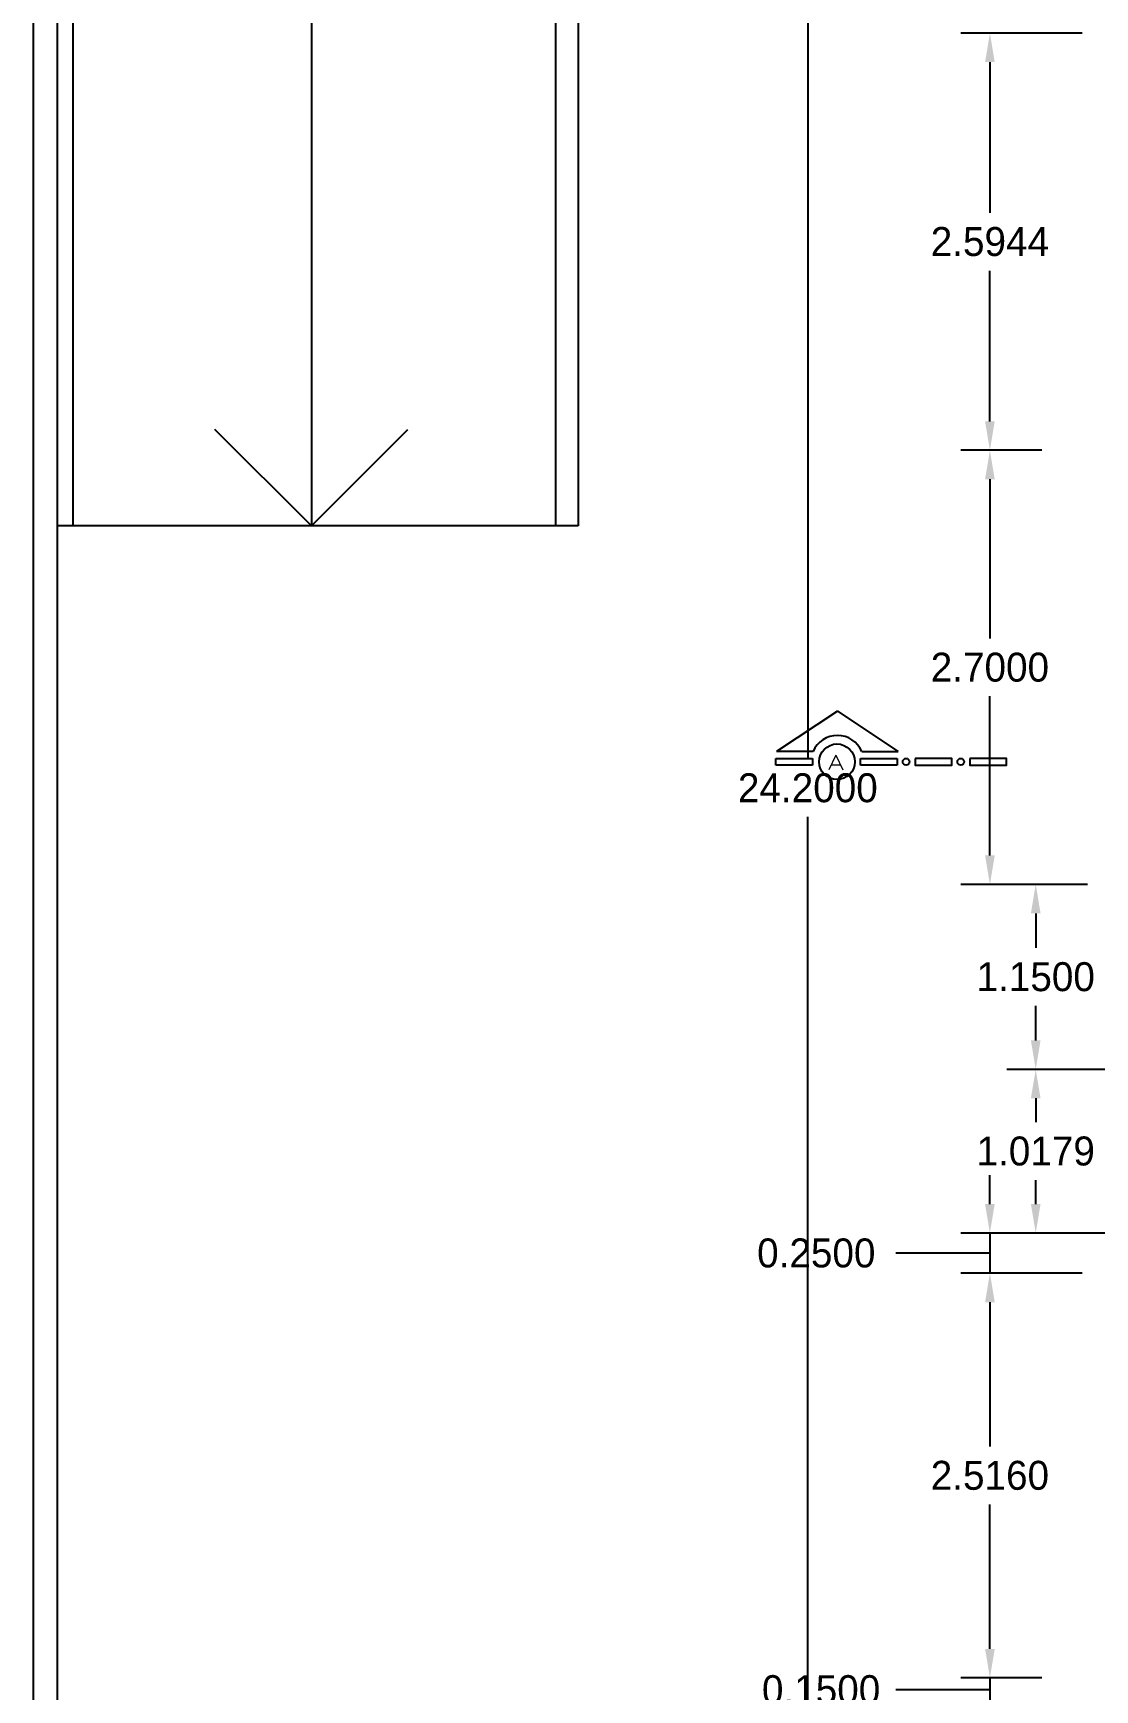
# Model space of a CAD drawing. Header units: millimetres. Extents: x 935 to 1399, y 512 to 900.
# Drawn here: x 1139.49 to 1146.1, y 845.16 to 855.47 of the extents above; entities that cross this region are included whole.
import ezdxf

# ---------------------------------------------------------------- set-up
doc = ezdxf.new("R2010")
doc.units = ezdxf.units.MM
for name, color, linetype in [('PENA-01', 1, 'Continuous'), ('PENA-03', 3, 'Continuous'), ('PENA-04', 4, 'Continuous'), ('terrenos', 3, 'Continuous'), ('VEGETAÇÃO', 3, 'Continuous')]:
    doc.layers.add(name, color=color, linetype=linetype)
doc.styles.add('ROMANS', font='ROMANS.SHX', dxfattribs={"height": 100})
doc.dimstyles.get("Standard").update_dxf_attribs({"dimtxt": 0.18, "dimasz": 0.18, "dimexe": 0.18, "dimexo": 0.0625, "dimgap": 0.09, "dimtad": 0, "dimtih": 1, "dimtoh": 1, "dimdec": 4, "dimzin": 0, "dimdsep": 46, "dimtxsty": 'Standard', "dimcen": 0.09, "dimadec": 0, "dimazin": 0, "dimtfac": 1, "dimtdec": 4, "dimtofl": 0, "dimtmove": 0, "dimatfit": 3, "dimfxl": 0, "dimtolj": 1, "dimtzin": 0, "dimarcsym": 0})

# ---------------------------------------------------------------- blocks, each defined once
blk = doc.blocks.new('*D51')
at = {"color": 0, "lineweight": -2, "transparency": 16777216}
for p, q in [((1146.019, 855.466), (1145.266, 855.466)), ((1145.446, 855.286), (1145.446, 854.349)), ((1145.446, 853.052), (1145.446, 853.989)), ((1145.769, 852.872), (1145.266, 852.872))]:
    blk.add_line(p, q, dxfattribs=at)
at = {"color": 0, "transparency": 16777216}
for points in [[(1145.416, 855.286), (1145.476, 855.286), (1145.446, 855.466)], [(1145.416, 853.052), (1145.476, 853.052), (1145.446, 852.872)]]:
    blk.add_solid(points, dxfattribs=at)
at = {"layer": 'Defpoints', "color": 0, "transparency": 16777216}
for p in [(1146.082, 855.466), (1145.446, 852.872), (1145.832, 852.872)]:
    blk.add_point(p, dxfattribs=at)
at = {"color": 0, "transparency": 16777216, "insert": (1145.446, 854.169), "char_height": 0.18, "attachment_point": 5}
blk.add_mtext('\\A1;2.5944', dxfattribs=at)
blk = doc.blocks.new('*D52')
at = {"color": 0, "lineweight": -2, "transparency": 16777216}
for p, q in [((1145.769, 852.872), (1145.266, 852.872)), ((1145.446, 852.692), (1145.446, 851.702)), ((1145.446, 850.352), (1145.446, 851.342)), ((1145.769, 850.172), (1145.266, 850.172))]:
    blk.add_line(p, q, dxfattribs=at)
at = {"color": 0, "transparency": 16777216}
for points in [[(1145.416, 852.692), (1145.476, 852.692), (1145.446, 852.872)], [(1145.416, 850.352), (1145.476, 850.352), (1145.446, 850.172)]]:
    blk.add_solid(points, dxfattribs=at)
at = {"layer": 'Defpoints', "color": 0, "transparency": 16777216}
for p in [(1145.832, 852.872), (1145.446, 850.172), (1145.832, 850.172)]:
    blk.add_point(p, dxfattribs=at)
at = {"color": 0, "transparency": 16777216, "insert": (1145.446, 851.522), "char_height": 0.18, "attachment_point": 5}
blk.add_mtext('\\A1;2.7000', dxfattribs=at)
blk = doc.blocks.new('*D83')
at = {"color": 0, "lineweight": -2, "transparency": 16777216}
for p, q in [((1146.054, 850.172), (1145.551, 850.172)), ((1145.731, 849.992), (1145.731, 849.777)), ((1145.731, 849.202), (1145.731, 849.417)), ((1146.304, 849.022), (1145.551, 849.022))]:
    blk.add_line(p, q, dxfattribs=at)
at = {"color": 0, "transparency": 16777216}
for points in [[(1145.701, 849.992), (1145.761, 849.992), (1145.731, 850.172)], [(1145.701, 849.202), (1145.761, 849.202), (1145.731, 849.022)]]:
    blk.add_solid(points, dxfattribs=at)
at = {"layer": 'Defpoints', "color": 0, "transparency": 16777216}
for p in [(1146.116, 850.172), (1145.731, 849.022), (1146.366, 849.022)]:
    blk.add_point(p, dxfattribs=at)
at = {"color": 0, "transparency": 16777216, "insert": (1145.731, 849.597), "char_height": 0.18, "attachment_point": 5}
blk.add_mtext('\\A1;1.1500', dxfattribs=at)
blk = doc.blocks.new('*D84')
at = {"color": 0, "lineweight": -2, "transparency": 16777216}
for p, q in [((1146.304, 849.022), (1145.551, 849.022)), ((1145.731, 848.842), (1145.731, 848.693)), ((1145.731, 848.184), (1145.731, 848.333)), ((1146.304, 848.004), (1145.551, 848.004))]:
    blk.add_line(p, q, dxfattribs=at)
at = {"color": 0, "transparency": 16777216}
for points in [[(1145.701, 848.842), (1145.761, 848.842), (1145.731, 849.022)], [(1145.701, 848.184), (1145.761, 848.184), (1145.731, 848.004)]]:
    blk.add_solid(points, dxfattribs=at)
at = {"layer": 'Defpoints', "color": 0, "transparency": 16777216}
for p in [(1146.366, 849.022), (1145.731, 848.004), (1146.366, 848.004)]:
    blk.add_point(p, dxfattribs=at)
at = {"color": 0, "transparency": 16777216, "insert": (1145.731, 848.513), "char_height": 0.18, "attachment_point": 5}
blk.add_mtext('\\A1;1.0179', dxfattribs=at)
blk = doc.blocks.new('*D53')
at = {"color": 0, "lineweight": -2, "transparency": 16777216}
for p, q in [((1145.446, 848.184), (1145.446, 848.364)), ((1146.019, 848.004), (1145.266, 848.004)), ((1145.446, 848.004), (1145.446, 847.754)), ((1145.041, 847.879), (1144.861, 847.879)), ((1145.446, 847.879), (1145.041, 847.879)), ((1146.019, 847.754), (1145.266, 847.754)), ((1145.446, 847.574), (1145.446, 847.394))]:
    blk.add_line(p, q, dxfattribs=at)
at = {"color": 0, "transparency": 16777216}
for points in [[(1145.416, 848.184), (1145.476, 848.184), (1145.446, 848.004)], [(1145.416, 847.574), (1145.476, 847.574), (1145.446, 847.754)]]:
    blk.add_solid(points, dxfattribs=at)
at = {"layer": 'Defpoints', "color": 0, "transparency": 16777216}
for p in [(1146.082, 848.004), (1145.446, 847.754), (1146.082, 847.754)]:
    blk.add_point(p, dxfattribs=at)
at = {"color": 0, "transparency": 16777216, "insert": (1144.366, 847.879), "char_height": 0.18, "attachment_point": 5}
blk.add_mtext('\\A1;0.2500', dxfattribs=at)
blk = doc.blocks.new('*D54')
at = {"color": 0, "lineweight": -2, "transparency": 16777216}
for p, q in [((1146.019, 847.754), (1145.266, 847.754)), ((1145.446, 847.574), (1145.446, 846.676)), ((1145.446, 845.418), (1145.446, 846.316)), ((1145.769, 845.238), (1145.266, 845.238))]:
    blk.add_line(p, q, dxfattribs=at)
at = {"color": 0, "transparency": 16777216}
for points in [[(1145.416, 847.574), (1145.476, 847.574), (1145.446, 847.754)], [(1145.416, 845.418), (1145.476, 845.418), (1145.446, 845.238)]]:
    blk.add_solid(points, dxfattribs=at)
at = {"layer": 'Defpoints', "color": 0, "transparency": 16777216}
for p in [(1146.082, 847.754), (1145.446, 845.238), (1145.832, 845.238)]:
    blk.add_point(p, dxfattribs=at)
at = {"color": 0, "transparency": 16777216, "insert": (1145.446, 846.496), "char_height": 0.18, "attachment_point": 5}
blk.add_mtext('\\A1;2.5160', dxfattribs=at)
blk = doc.blocks.new('*D55')
at = {"color": 0, "lineweight": -2, "transparency": 16777216}
for p, q in [((1145.446, 845.418), (1145.446, 845.598)), ((1145.769, 845.238), (1145.266, 845.238)), ((1145.446, 845.238), (1145.446, 845.088)), ((1145.041, 845.163), (1144.861, 845.163)), ((1145.446, 845.163), (1145.041, 845.163)), ((1146.019, 845.088), (1145.266, 845.088)), ((1145.446, 844.908), (1145.446, 844.728))]:
    blk.add_line(p, q, dxfattribs=at)
at = {"color": 0, "transparency": 16777216}
for points in [[(1145.416, 845.418), (1145.476, 845.418), (1145.446, 845.238)], [(1145.416, 844.908), (1145.476, 844.908), (1145.446, 845.088)]]:
    blk.add_solid(points, dxfattribs=at)
at = {"layer": 'Defpoints', "color": 0, "transparency": 16777216}
for p in [(1145.832, 845.238), (1145.446, 845.088), (1146.082, 845.088)]:
    blk.add_point(p, dxfattribs=at)
at = {"color": 0, "transparency": 16777216, "insert": (1144.396, 845.163), "char_height": 0.18, "attachment_point": 5}
blk.add_mtext('\\A1;0.1500', dxfattribs=at)

msp = doc.modelspace()

# ---------------------------------------------------------------- linework, layer by layer
at = {"color": 1}
for p, q in [((1142.88399, 866.5417), (1142.88399, 852.4017)), ((1139.74399, 852.4017), (1139.74399, 866.4017)), ((1141.22506, 866.4017), (1141.22506, 852.4017)), ((1142.74399, 866.4017), (1142.74399, 852.4017)), ((1141.22506, 852.4017), (1140.62506, 853.0017)), ((1141.22506, 852.4017), (1141.82506, 853.0017)), ((1142.74399, 852.4017), (1139.64399, 852.4017)), ((1142.88399, 852.4017), (1142.74399, 852.4017))]:
    msp.add_line(p, q, dxfattribs=at)
at = {"color": 7}
for p, q in [((1144.31341, 862.69187), (1144.31341, 850.95187)), ((1144.31341, 838.85187), (1144.31341, 850.59187))]:
    msp.add_line(p, q, dxfattribs=at)
at = {"layer": 'PENA-01'}
msp.add_circle((1144.49463, 850.93479), 0.1108, dxfattribs=at)
at = {"layer": 'PENA-04'}
for p, q in [((1144.49764, 851.25006), (1144.11915, 850.99961)), ((1144.49764, 851.25006), (1144.87613, 850.99961)), ((1144.11352, 850.9137), (1144.11352, 850.95589)), ((1144.11352, 850.95589), (1144.34204, 850.95589)), ((1144.34655, 850.99961), (1144.11915, 850.99961)), ((1144.34204, 850.95589), (1144.34204, 850.9137)), ((1144.64051, 850.9137), (1144.64051, 850.95589)), ((1144.64051, 850.95589), (1144.86903, 850.95589)), ((1144.64873, 850.99961), (1144.87613, 850.99961)), ((1144.86903, 850.95589), (1144.86903, 850.9137)), ((1144.34204, 850.9137), (1144.11352, 850.9137)), ((1144.86903, 850.9137), (1144.64051, 850.9137))]:
    msp.add_line(p, q, dxfattribs=at)
for points in [[(1144.9804, 850.95589), (1144.9804, 850.9137), (1145.20892, 850.9137), (1145.20892, 850.95589)], [(1145.3203, 850.95589), (1145.3203, 850.9137), (1145.54882, 850.9137), (1145.54882, 850.95589)]]:
    msp.add_lwpolyline(points, close=True, dxfattribs=at)
for centre in [(1144.92472, 850.93479), (1145.26461, 850.93479)]:
    msp.add_circle(centre, 0.0211, dxfattribs=at)
msp.add_arc((1144.49764, 850.93427), 0.16461, 23.38513, 156.61487, dxfattribs=at)
at = {"layer": 'terrenos', "color": 7}
msp.add_lwpolyline([(1150.75276, 833.62187), (1168.61641, 833.62187), (1168.61641, 875.84655), (1157.99878, 876.60525), (1147.27273, 877.33332), (1139.49399, 877.41495), (1139.49399, 833.77187)], dxfattribs=at)
at = {"layer": 'VEGETAÇÃO', "color": 7}
for points in [[(1150.75276, 833.62187), (1168.61641, 833.62187), (1168.61641, 875.84655), (1157.99878, 876.60525), (1147.27273, 877.33332), (1139.49399, 877.41495), (1139.49399, 833.77187)], [(1168.46641, 833.92187), (1168.46641, 875.70689), (1157.98835, 876.45562), (1147.26686, 877.18337), (1139.64399, 877.26337), (1139.64399, 833.77187)]]:
    msp.add_lwpolyline(points, dxfattribs=at)

# ---------------------------------------------------------------- texts
at = {"color": 7, "insert": (1144.31341, 850.77187), "char_height": 0.18, "attachment_point": 5}
msp.add_mtext('\\A1;24.2000', dxfattribs=at)
at = {"layer": 'PENA-03', "style": 'ROMANS', "width": 1.4}
msp.add_text('A', height=0.09, dxfattribs=at).set_placement((1144.43907, 850.88537))

# ---------------------------------------------------------------- dimensions: what is measured, and where the dimension line sits
at = {"color": 7}
for base, p1, p2, picture, middle in [((1145.44618, 852.87187), (1146.0816, 855.46625), (1145.8316, 852.87187), '*D51', (1145.44618, 854.16906)), ((1145.44618, 850.17187), (1145.8316, 852.87187), (1145.8316, 850.17187), '*D52', (1145.44618, 851.52187)), ((1145.731, 849.02187), (1146.11641, 850.17187), (1146.36641, 849.02187), '*D83', (1145.731, 849.59687)), ((1145.44618, 847.75398), (1146.0816, 848.00398), (1146.0816, 847.75398), '*D53', (1144.77118, 847.87898)), ((1145.4461812749, 845.2379301557), (1146.0815969767, 847.7539801557), (1145.8315969767, 845.2379301557), '*D54', (1145.4461812749, 846.4959551557)), ((1145.44618, 845.08793), (1145.8316, 845.23793), (1146.0816, 845.08793), '*D55', (1144.77118, 845.16293))]:
    dim = msp.add_linear_dim(base=base, p1=p1, p2=p2, angle=90, dimstyle='Standard', override={"dimtmove": 1}, dxfattribs=at)
    dim.commit()
    dim.dimension.update_dxf_attribs({"geometry": picture, "text_midpoint": middle})
at = {"color": 254}
dim = msp.add_linear_dim(base=(1145.731, 848.00398), p1=(1146.36641, 849.02187), p2=(1146.36641, 848.00398), angle=90, dimstyle='Standard', override={"dimtmove": 1}, dxfattribs=at)
dim.commit()
dim.dimension.update_dxf_attribs({"geometry": '*D84', "text_midpoint": (1145.731, 848.51292)})

doc.saveas('drawing.dxf')
